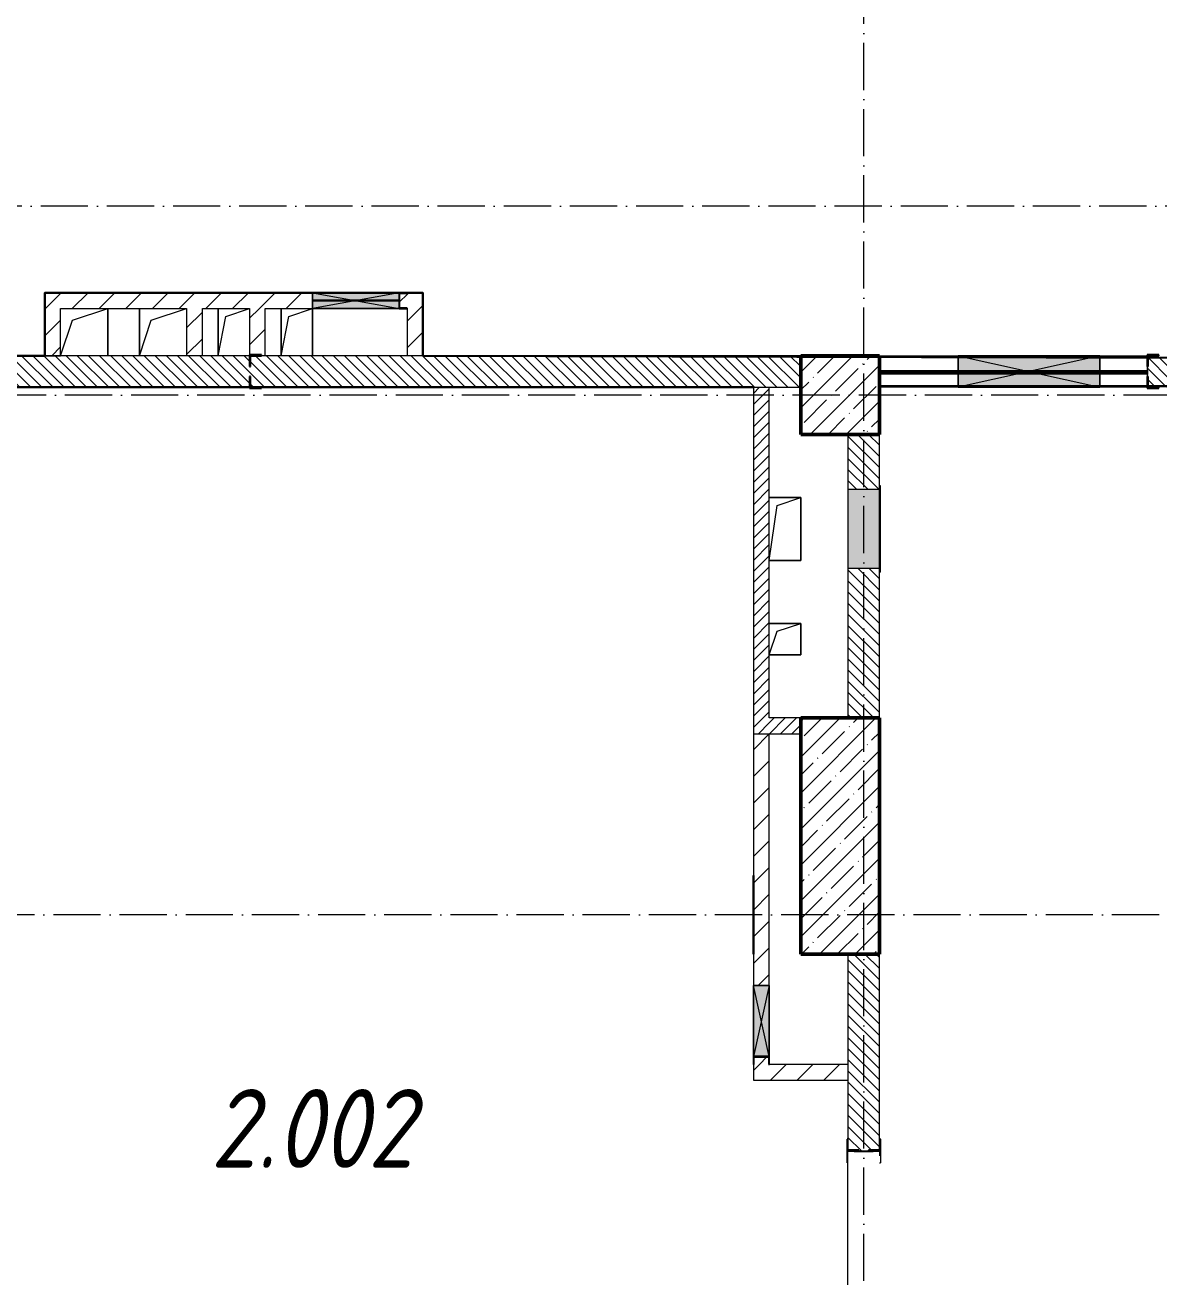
# Model space of a CAD drawing. Header units: millimetres. Extents: x 2294 to 908349, y -83289 to 219220.
# Drawn here: x 7687 to 14888, y 77006 to 84956 of the extents above; entities that cross this region are included whole.
import ezdxf

# ---------------------------------------------------------------- set-up
doc = ezdxf.new("R2010")
doc.units = ezdxf.units.MM
doc.linetypes.add('50_200_ШТРИХ_1Т_ш5_п1_п1_', pattern=[700, 500, -100, 0, -100])
for name, color, linetype, lineweight in [('2) ПГП 4м', 4, 'Continuous', 30), ('2.2) ПГП двери 2.4 -', 134, 'Continuous', 60), ('2.4) ПГП вычит ЖБбалки 0.4 м -', 24, 'Continuous', 30), ('3.3) Вычитаем ЖБбалки 0.4м -', 31, 'Continuous', 30), ('6) Мини окна 0.4 -', 10, 'Continuous', 30), ('A-DETL-GENF-OTLN', 7, 'Continuous', 9), ('A-FLOR-____-OTLN', 7, 'Continuous', 9), ('A-GENM-____-MCUT', 7, 'Continuous', 25), ('A-GENM-____-OTLN', 7, 'Continuous', 9), ('A-GENM-____-OTLN-1', 7, 'Continuous', 25), ('A-GLAZ-____-OTLN', 7, 'Continuous', 9), ('A-WALL-____-MCUT', 7, 'Continuous', 13), ('A-WALL-____-MCUT-1', 7, 'Continuous', 9), ('A-WALL-____-PATT-1', 7, 'Continuous', 9), ('A-WALL-FNSH-MCUT-1', 7, 'Continuous', 9), ('I-WALL-____-OTLN', 7, 'Continuous', 9), ('S-COLS-____-MCUT', 7, 'Continuous', 50), ('S-COLS-____-OTLN', 7, 'Continuous', 9), ('S-GRID-____-OTLN-1', 7, '50_200_ШТРИХ_1Т_ш5_п1_п1_', 9), ('Марки помещений', 7, 'Continuous', 9)]:
    doc.layers.add(name, color=color, linetype=linetype, lineweight=lineweight)
doc.layers.add('A-GLAZ-____-OTLN-1', color=7, linetype='Continuous', lineweight=9, true_color=0xc0c0c0)
doc.styles.add('ISOCPEUR_I_2', font='isocpeui.ttf', dxfattribs={"width": 0.85, "height": 2.3})
pattern_1 = [(135, (7562.787, 6025.276), (-35.35534, -35.35534), [])]
pattern_2 = [(45, (7562.787, 6025.276), (-35.35534, 35.35534), [])]
pattern_3 = [(45, (7562.79, 6025.28), (-84.85281, 84.85281), [])]

# ---------------------------------------------------------------- blocks, each defined once
blk = doc.blocks.new('BSC_Колонна _Прямоугольная - 500х500-V26-АР1_План отверстий 2 этажа в осях 1-64_Ю-ЯЯ')
at = {"layer": 'S-COLS-____-OTLN'}
h = blk.add_hatch(dxfattribs=at)
h.set_pattern_fill('FP_35', color=256, style=0, pattern_type=2)
h.set_pattern_definition([(45, (-5300, -76581.04), (-114.04925, 114.04925), []), (45, (-5185.95, -76581.04), (-114.04925, 114.04925), [201.613, -40.323, 3.353, -36.97])])
h.paths.add_polyline_path([(-250, -250), (250, -250), (250, 250), (-250, 250)], flags=0)
at = {"layer": 'S-COLS-____-MCUT'}
for p, q in [((250, 250), (-250, 250)), ((-250, 250), (-250, -250)), ((250, -250), (250, 250)), ((-250, -250), (250, -250))]:
    blk.add_line(p, q, dxfattribs=at)
blk = doc.blocks.new('BSC_Колонна _Прямоугольная - 500х1500-25984399-АР1_План отверстий 2 этажа в осях 1-64_Ю-ЯЯ')
at = {"layer": 'S-COLS-____-OTLN'}
h = blk.add_hatch(dxfattribs=at)
h.set_pattern_fill('FP_161', color=256, style=0, pattern_type=2)
h.set_pattern_definition([(45, (-5300, -73781.04), (-114.04925, 114.04925), []), (45, (-5185.95, -73781.04), (-114.04925, 114.04925), [201.613, -40.323, 3.353, -36.97])])
h.paths.add_polyline_path([(-250, -750), (250, -750), (250, 750), (-250, 750), (-250, -412.3)], flags=0)
at = {"layer": 'S-COLS-____-MCUT'}
for p, q in [((250, 750), (-250, 750)), ((-250, 750), (-250, -750)), ((250, -750), (250, 750)), ((-250, -750), (250, -750))]:
    blk.add_line(p, q, dxfattribs=at)
blk = doc.blocks.new('Фахверк_СКБ_Уголок - 200_3550-28187522-АР1_План отверстий 2 этажа в осях 1-64_Ю-ЯЯ')
at = {"layer": 'A-GENM-____-MCUT'}
for p, q in [((125, 156), (50, 156)), ((50, 156), (50, 150)), ((50, 150), (119, 150)), ((119, 150), (119, 81)), ((119, 81), (125, 81)), ((125, 81), (125, 156)), ((125, 19), (119, 19)), ((119, 19), (119, -50)), ((125, -56), (125, 19)), ((119, -50), (50, -50)), ((50, -50), (50, -56)), ((50, -56), (125, -56))]:
    blk.add_line(p, q, dxfattribs=at)
blk = doc.blocks.new('Фахверк_СКБ_Уголок - 200_3550_зеркало-28264001-АР1_План отверстий 2 этажа в осях 1-64_Ю-ЯЯ')
at = {"layer": 'A-GENM-____-MCUT'}
for p, q in [((200, 156), (125, 156)), ((125, 156), (125, 81)), ((125, 81), (131, 81)), ((131, 81), (131, 150)), ((131, 150), (200, 150)), ((200, 150), (200, 156)), ((131, 19), (125, 19)), ((125, 19), (125, -56)), ((131, -50), (131, 19)), ((125, -56), (200, -56)), ((200, -50), (131, -50)), ((200, -56), (200, -50))]:
    blk.add_line(p, q, dxfattribs=at)
blk = doc.blocks.new('154_Стойка_СКБ_Уголок - СМ-2480_200-28346303-АР1_План отверстий 2 этажа в осях 1-64_Ю-ЯЯ')
at = {"layer": 'A-GENM-____-MCUT'}
for p, q in [((125, 156), (125, 81)), ((200, 156), (125, 156)), ((125, 81), (131, 81)), ((131, 81), (131, 150)), ((131, 150), (200, 150)), ((200, 150), (200, 156)), ((131, 19), (125, 19)), ((125, 19), (125, -56)), ((131, -50), (131, 19)), ((125, -56), (200, -56)), ((200, -50), (131, -50)), ((200, -56), (200, -50))]:
    blk.add_line(p, q, dxfattribs=at)
blk = doc.blocks.new('Стойка_Влож_Полоса боковая - Полоса-V150-АР1_План отверстий 2 этажа в осях 1-64_Ю-ЯЯ')
at = {"layer": 'A-GENM-____-OTLN'}
for p, q in [((-5, 60), (0, 60)), ((-5, -60), (-5, 60)), ((0, 31), (0, -31)), ((0, -60), (-5, -60))]:
    blk.add_line(p, q, dxfattribs=at)
blk = doc.blocks.new('Стойка_Влож_Уголок_Опорный - Уголок-28213941-АР1_План отверстий 2 этажа в осях 1-64_Ю-ЯЯ')
at = {"layer": 'A-GENM-____-OTLN'}
for p, q in [((-212, -6), (-212, 0)), ((0, 0), (0, -6)), ((-212, -75), (-212, -6)), ((-212, -6), (-206, -6)), ((-212, -75), (-206, -75)), ((-6, -6), (0, -6)), ((-6, -75), (0, -75)), ((0, -6), (0, -75))]:
    blk.add_line(p, q, dxfattribs=at)
blk = doc.blocks.new('АР_Перемычка - АР_Перемычка-28444941-АР1_План отверстий 2 этажа в осях 1-64_Ю-ЯЯ')
at = {"layer": 'A-GENM-____-OTLN'}
blk.add_line((-400, -100), (-392, -100), dxfattribs=at)
blk = doc.blocks.new('AR_Отверстие прямоугольное _в плите_ - AR_Отверстие прямоугольное _в плите_-30458127-АР1_План отверстий 2 этажа в осях 1-64_Ю-ЯЯ')
at = {"layer": 'A-GENM-____-OTLN'}
for p, q in [((100, 100), (-100, 100)), ((-50, 50), (100, 100)), ((100, -100), (100, 100)), ((-100, -100), (-50, 50)), ((-100, -100), (100, -100))]:
    blk.add_line(p, q, dxfattribs=at)
blk = doc.blocks.new('AR_Отверстие прямоугольное _в плите_ - AR_Отверстие прямоугольное _в плите_-30229368-АР1_План отверстий 2 этажа в осях 1-64_Ю-ЯЯ')
at = {"layer": 'A-GENM-____-OTLN'}
for p, q in [((100, 200), (-100, 200)), ((-50, 150), (100, 200)), ((100, -200), (100, 200)), ((-100, -200), (-50, 150)), ((-100, -200), (100, -200))]:
    blk.add_line(p, q, dxfattribs=at)
blk = doc.blocks.new('AR_Отверстие прямоугольное _в плите_ - AR_Отверстие прямоугольное _в плите_-30512088-АР1_План отверстий 2 этажа в осях 1-64_Ю-ЯЯ')
at = {"layer": 'A-GENM-____-OTLN'}
for p, q in [((-100, 150), (-100, -150)), ((-100, -150), (-50, 100)), ((-50, 100), (100, 150))]:
    blk.add_line(p, q, dxfattribs=at)
blk = doc.blocks.new('AR_Отверстие прямоугольное _в плите_ - AR_Отверстие прямоугольное _в плите_-V189-АР1_План отверстий 2 этажа в осях 1-64_Ю-ЯЯ')
at = {"layer": 'A-GENM-____-OTLN'}
for p, q in [((-100, 150), (-100, -150)), ((-100, -150), (-50, 100)), ((-50, 100), (100, 150)), ((100, -150), (100, 150))]:
    blk.add_line(p, q, dxfattribs=at)
blk = doc.blocks.new('AR_Отверстие прямоугольное _в плите_ - AR_Отверстие прямоугольное _в плите_-V190-АР1_План отверстий 2 этажа в осях 1-64_Ю-ЯЯ')
at = {"layer": 'A-GENM-____-OTLN'}
for p, q in [((-150, 150), (-150, -150)), ((-75, 75), (150, 150)), ((-150, -150), (-75, 75))]:
    blk.add_line(p, q, dxfattribs=at)
blk = doc.blocks.new('AR_Отверстие прямоугольное _в плите_ - AR_Отверстие прямоугольное _в плите_-V191-АР1_План отверстий 2 этажа в осях 1-64_Ю-ЯЯ')
at = {"layer": 'A-GENM-____-OTLN'}
for p, q in [((-75, 75), (150, 150)), ((150, -150), (150, 150)), ((-150, -150), (-75, 75))]:
    blk.add_line(p, q, dxfattribs=at)
blk = doc.blocks.new('AR_Отверстие Ниша - Лючок-32401324-АР1_План отверстий 2 этажа в осях 1-64_Ю-ЯЯ')
at = {"layer": 'A-GLAZ-____-OTLN'}
blk.add_hatch(color=256, dxfattribs=at).paths.add_polyline_path([(-250, -100), (250, -100), (250, 100), (-250, 100)], flags=0)
for p, q in [((250, 100), (-250, 100)), ((-250, 100), (-250, -100)), ((250, -100), (250, 100)), ((-250, -100), (250, -100))]:
    blk.add_line(p, q, dxfattribs=at)
blk = doc.blocks.new('Л_Общий_Лючок - Лючок-29683801-АР1_План отверстий 2 этажа в осях 1-64_Ю-ЯЯ')
at = {"layer": 'A-GLAZ-____-OTLN-1'}
blk.add_hatch(color=256, dxfattribs=at).paths.add_polyline_path([(-24, 0), (524, 0), (524, 6), (-24, 6)], flags=0)
at = {"layer": 'A-GLAZ-____-OTLN'}
for p, q in [((524, 6), (-24, 6)), ((-24, 6), (-24, 0)), ((524, 6), (524, 0))]:
    blk.add_line(p, q, dxfattribs=at)
blk = doc.blocks.new('AR_Отверстие прямоугольное _в стене_ - AR_Отверстие прямоугольное _в стене__ОВ-36795660-АР1_План отверстий 2 этажа в осях 1-64_Ю-ЯЯ')
at = {"layer": 'A-GLAZ-____-OTLN'}
blk.add_hatch(color=256, dxfattribs=at).paths.add_polyline_path([(450, -100), (450, 100), (-450, 100), (-450, -100)], flags=0)
at = {"layer": 'A-DETL-GENF-OTLN'}
for p, q in [((-450, -100), (-450, 100)), ((-450, 100), (450, 100)), ((450, 100), (-450, -100)), ((-450, 100), (450, -100)), ((450, 100), (-450, 100)), ((-450, 100), (-450, -100)), ((450, 100), (450, -100)), ((450, -100), (450, 100)), ((450, -100), (-450, -100)), ((-450, -100), (450, -100))]:
    blk.add_line(p, q, dxfattribs=at)
blk = doc.blocks.new('AR_Отверстие прямоугольное _в стене_ - AR_Отверстие прямоугольное _в стене__ОВ-36794636-АР1_План отверстий 2 этажа в осях 1-64_Ю-ЯЯ')
at = {"layer": 'A-GLAZ-____-OTLN'}
blk.add_hatch(color=256, dxfattribs=at).paths.add_polyline_path([(275, -50), (275, 50), (-275, 50), (-275, -50)], flags=0)
at = {"layer": 'A-DETL-GENF-OTLN'}
for p, q in [((-275, -50), (-275, 50)), ((-275, 50), (275, 50)), ((275, 50), (-275, -50)), ((-275, 50), (275, -50)), ((275, 50), (-275, 50)), ((-275, 50), (-275, -50)), ((275, -50), (-275, -50)), ((-275, -50), (275, -50))]:
    blk.add_line(p, q, dxfattribs=at)
blk = doc.blocks.new('AR_Отверстие прямоугольное _в стене_ - AR_Отверстие прямоугольное _в стене__ОВ-36797345-АР1_План отверстий 2 этажа в осях 1-64_Ю-ЯЯ')
at = {"layer": 'A-GLAZ-____-OTLN'}
blk.add_hatch(color=256, dxfattribs=at).paths.add_polyline_path([(225, 50), (-225, 50), (-225, -50), (225, -50), (225, 47)], flags=0)
at = {"layer": 'A-DETL-GENF-OTLN'}
for p, q in [((-225, -50), (-225, 50)), ((-225, 50), (225, 50)), ((225, 50), (-225, -50)), ((-225, 50), (225, -50)), ((225, 50), (-225, 50)), ((-225, 50), (-225, -50)), ((225, -50), (-225, -50)), ((-225, -50), (225, -50))]:
    blk.add_line(p, q, dxfattribs=at)
blk = doc.blocks.new('154_Фахверк_СКБ_Швеллер - Тип_100_3960_зеркало-36793856-АР1_План отверстий 2 этажа в осях 1-64_Ю-ЯЯ')
at = {"layer": 'A-GENM-____-MCUT'}
for p, q in [((175, 50), (125, 50)), ((125, 50), (125, -50)), ((128, 47), (175, 47)), ((128, -47), (128, 47)), ((175, 47), (175, 50)), ((125, -50), (175, -50)), ((175, -47), (128, -47)), ((175, -50), (175, -47))]:
    blk.add_line(p, q, dxfattribs=at)
blk = doc.blocks.new('2floor')
at = {"layer": 'A-WALL-____-PATT-1'}
h = blk.add_hatch(dxfattribs=at)
h.set_pattern_fill('FP_4', color=256, style=0, pattern_type=2)
h.set_pattern_definition(pattern_3)
h.paths.add_polyline_path([(7912.8, 82856.3), (7912.8, 83256.3), (7812.8, 83256.3), (7812.8, 82856.3)], flags=0)
h = blk.add_hatch(dxfattribs=at)
h.set_pattern_fill('FP_4', color=256, style=0, pattern_type=2)
h.set_pattern_definition(pattern_3)
h.paths.add_polyline_path([(9212.8, 83156.3), (9512.8, 83156.3), (9512.8, 83256.3), (7912.8, 83256.3), (7912.8, 83156.3), (9112.8, 83156.3)], flags=0)
h.paths.add_polyline_path([(10065.8, 83159.3), (10112.8, 83159.3), (10112.8, 83253.3), (10065.8, 83253.3), (10065.8, 83251.1)], flags=0)
h = blk.add_hatch(dxfattribs=at)
h.set_pattern_fill('FP_4', color=256, style=0, pattern_type=2)
h.set_pattern_definition(pattern_3)
h.paths.add_polyline_path([(10112.8, 82856.3), (10212.8, 82856.3), (10212.8, 83256.3), (10112.8, 83256.3), (10112.8, 83156.3)], flags=0)
h = blk.add_hatch(dxfattribs=at)
h.set_pattern_fill('FP_4', color=256, style=0, pattern_type=2)
h.set_pattern_definition(pattern_3)
h.paths.add_polyline_path([(8812.8, 82856.3), (8812.8, 83156.3), (8712.8, 83156.3), (8712.8, 82856.3)], flags=0)
h = blk.add_hatch(dxfattribs=at)
h.set_pattern_fill('FP_4', color=256, style=0, pattern_type=2)
h.set_pattern_definition(pattern_3)
h.paths.add_polyline_path([(9187.8, 82856.3), (9212.8, 82856.3), (9212.8, 83156.3), (9112.8, 83156.3), (9112.8, 82862.3), (9187.8, 82862.3)], flags=0)
h = blk.add_hatch(dxfattribs=at)
h.set_pattern_fill('FP_6', color=256, style=0, pattern_type=2)
h.set_pattern_definition(pattern_1)
h.paths.add_polyline_path([(12612.8, 82656.3), (12612.8, 82856.3), (9118.8, 82856.3), (9118.8, 82787.3), (9112.8, 82787.3), (9112.8, 82856.3), (5612.8, 82856.3), (5612.8, 82656.3), (9112.8, 82656.3), (9112.8, 82725.3), (9118.8, 82725.3), (9118.8, 82656.3), (11082.6, 82656.3)], flags=0)
h = blk.add_hatch(dxfattribs=at)
h.set_pattern_fill('FP_6', color=256, style=0, pattern_type=2)
h.set_pattern_definition(pattern_1)
h.paths.add_polyline_path([(14956.8, 82656.3), (14956.8, 82731.3), (14962.8, 82731.3), (14962.8, 82856.3), (14818.8, 82856.3), (14818.8, 82787.3), (14812.8, 82787.3), (14812.8, 82725.3), (14818.8, 82725.3), (14818.8, 82656.3), (14887.8, 82656.3)], flags=0)
h = blk.add_hatch(dxfattribs=at)
h.set_pattern_fill('FP_5', color=256, style=0, pattern_type=2)
h.set_pattern_definition(pattern_2)
h.paths.add_polyline_path([(12412.8, 80456.3), (12412.8, 82656.3), (12312.8, 82656.3), (12312.8, 80456.3)], flags=0)
h = blk.add_hatch(dxfattribs=at)
h.set_pattern_fill('FP_6', color=256, style=0, pattern_type=2)
h.set_pattern_definition(pattern_1)
h.paths.add_polyline_path([(12912.8, 80556.3), (13112.8, 80556.3), (13112.8, 81506.3), (12912.8, 81506.3)], flags=0)
h.paths.add_polyline_path([(12912.8, 82006.3), (13112.8, 82006.3), (13112.8, 82356.3), (12912.8, 82356.3)], flags=0)
h = blk.add_hatch(dxfattribs=at)
h.set_pattern_fill('FP_5', color=256, style=0, pattern_type=2)
h.set_pattern_definition(pattern_2)
h.paths.add_polyline_path([(12612.8, 80456.3), (12612.8, 80556.3), (12412.8, 80556.3), (12412.8, 80456.3)], flags=0)
h = blk.add_hatch(dxfattribs=at)
h.set_pattern_fill('FP_4', color=256, style=0, pattern_type=2)
h.set_pattern_definition(pattern_3)
h.paths.add_polyline_path([(12409.8, 78356.3), (12409.8, 78403.3), (12315.8, 78403.3), (12315.8, 78356.3), (12362.8, 78356.3)], flags=0)
h.paths.add_polyline_path([(12412.8, 78856.3), (12412.8, 80456.3), (12312.8, 80456.3), (12312.8, 78856.3)], flags=0)
h = blk.add_hatch(dxfattribs=at)
h.set_pattern_fill('FP_6', color=256, style=0, pattern_type=2)
h.set_pattern_definition(pattern_1)
h.paths.add_polyline_path([(13112.8, 73706.3), (13112.8, 73900.3), (13043.8, 73900.3), (13043.8, 73906.3), (12981.8, 73906.3), (12981.8, 73900.3), (12912.8, 73900.3), (12912.8, 73706.3), (13106.8, 73706.3)], flags=0)
h.paths.add_polyline_path([(12981.8, 75606.3), (13043.8, 75606.3), (13043.8, 75612.3), (13112.8, 75612.3), (13112.8, 76000.3), (13043.8, 76000.3), (13043.8, 76006.3), (12981.8, 76006.3), (12981.8, 76000.3), (12912.8, 76000.3), (12912.8, 75612.3), (12981.8, 75612.3)], flags=0)
h.paths.add_polyline_path([(13043.8, 77806.3), (13043.8, 77812.3), (13112.8, 77812.3), (13112.8, 79056.3), (12912.8, 79056.3), (12912.8, 77812.3), (12981.8, 77812.3), (12981.8, 77806.3)], flags=0)
h = blk.add_hatch(dxfattribs=at)
h.set_pattern_fill('FP_4', color=256, style=0, pattern_type=2)
h.set_pattern_definition(pattern_3)
h.paths.add_polyline_path([(12412.8, 78256.3), (12912.8, 78256.3), (12912.8, 78356.3), (12312.8, 78356.3), (12312.8, 78256.3), (12409.8, 78256.3)], flags=0)
at = {"layer": '2) ПГП 4м'}
for points in [[(14962.8, 82843.8), (10212.8, 82856.3), (10212.8, 83256.3), (7812.8, 83256.3), (7812.8, 82856.3), (5612.8, 82856.3)], [(14962.8, 82662.3), (13112.8, 82662.3)]]:
    blk.add_lwpolyline(points, dxfattribs=at)
at = {"layer": '2.2) ПГП двери 2.4 -'}
blk.add_lwpolyline([(13112.8, 82751.6), (14818.8, 82751.6)], dxfattribs=at)
at = {"layer": '2.4) ПГП вычит ЖБбалки 0.4 м -'}
blk.add_lwpolyline([(5612.8, 82656.3), (12312.8, 82656.3)], dxfattribs=at)
at = {"layer": '3.3) Вычитаем ЖБбалки 0.4м -'}
for points in [[(12612.8, 82856.3), (13112.8, 82856.3)], [(12312.8, 79056.3), (12312.8, 79556.3)]]:
    blk.add_lwpolyline(points, dxfattribs=at)
at = {"layer": '6) Мини окна 0.4 -'}
for points in [[(9512.8, 83206.3), (10065.8, 83206.3)], [(13612.8, 82756.3), (14512.8, 82756.3)]]:
    blk.add_lwpolyline(points, dxfattribs=at)
at = {"layer": 'A-FLOR-____-OTLN'}
for p, q in [((8212.8, 83156.3), (8212.8, 82856.3)), ((8412.8, 82856.3), (8412.8, 83156.3)), ((8912.8, 82856.3), (8912.8, 83156.3)), ((9312.8, 82856.3), (9312.8, 83156.3)), ((9512.8, 83156.3), (9512.8, 82856.3)), ((12412.8, 81956.3), (12612.8, 81956.3)), ((12612.8, 81956.3), (12612.8, 81556.3)), ((12612.8, 81556.3), (12412.8, 81556.3)), ((12412.8, 81156.3), (12612.8, 81156.3)), ((12612.8, 81156.3), (12612.8, 80956.3)), ((12612.8, 80956.3), (12412.8, 80956.3))]:
    blk.add_line(p, q, dxfattribs=at)
at = {"layer": 'A-WALL-____-MCUT'}
for p, q in [((9112.8, 82856.3), (5612.8, 82856.3)), ((12612.8, 82856.3), (9187.8, 82856.3)), ((14812.8, 82787.3), (14812.8, 82725.3)), ((5612.8, 82656.3), (9112.8, 82656.3)), ((9187.8, 82656.3), (12612.8, 82656.3)), ((12912.8, 82356.3), (12912.8, 82006.3)), ((13112.8, 82006.3), (13112.8, 82356.3)), ((12912.8, 81506.3), (12912.8, 80556.3)), ((13112.8, 80556.3), (13112.8, 81506.3)), ((12912.8, 79056.3), (12912.8, 77881.3)), ((13112.8, 77881.3), (13112.8, 79056.3))]:
    blk.add_line(p, q, dxfattribs=at)
at = {"layer": 'A-WALL-____-MCUT-1'}
blk.add_line((12312.8, 80456.3), (12412.8, 80456.3), dxfattribs=at)
at = {"layer": 'A-WALL-FNSH-MCUT-1'}
for p, q in [((7812.8, 83256.3), (7812.8, 82856.3)), ((9512.8, 83256.3), (7812.8, 83256.3)), ((10212.8, 83256.3), (10112.8, 83256.3)), ((10212.8, 82856.3), (10212.8, 83256.3)), ((7912.8, 82856.3), (7912.8, 83156.3)), ((7912.8, 83156.3), (8712.8, 83156.3)), ((8712.8, 83156.3), (8712.8, 82856.3)), ((8812.8, 83156.3), (9112.8, 83156.3)), ((8812.8, 82856.3), (8812.8, 83156.3)), ((9112.8, 83156.3), (9112.8, 82862.3)), ((9212.8, 83156.3), (9512.8, 83156.3)), ((9212.8, 82856.3), (9212.8, 83156.3)), ((10112.8, 83156.3), (10112.8, 82856.3)), ((7812.8, 82856.3), (7912.8, 82856.3)), ((12312.8, 82656.3), (12312.8, 78856.3)), ((12412.8, 80556.3), (12412.8, 82656.3)), ((12612.8, 80556.3), (12412.8, 80556.3)), ((12412.8, 80456.3), (12612.8, 80456.3)), ((12412.8, 78856.3), (12412.8, 80456.3)), ((12312.8, 78356.3), (12312.8, 78256.3)), ((12912.8, 78356.3), (12412.8, 78356.3)), ((12312.8, 78256.3), (12912.8, 78256.3))]:
    blk.add_line(p, q, dxfattribs=at)
at = {"layer": 'I-WALL-____-OTLN'}
for p, q in [((13112.8, 82856.3), (13612.8, 82856.3)), ((14512.8, 82856.3), (14812.8, 82856.3)), ((13612.8, 82656.3), (13112.8, 82656.3)), ((14812.8, 82656.3), (14512.8, 82656.3)), ((12912.8, 76006.3), (12912.8, 77806.3)), ((13112.8, 77806.3), (13112.8, 77776.3))]:
    blk.add_line(p, q, dxfattribs=at)
at = {"layer": 'A-GENM-____-OTLN'}
for name, p in [('AR_Отверстие прямоугольное _в плите_ - AR_Отверстие прямоугольное _в плите_-V191-АР1_План отверстий 2 этажа в осях 1-64_Ю-ЯЯ', (8062.8, 83006.3)), ('AR_Отверстие прямоугольное _в плите_ - AR_Отверстие прямоугольное _в плите_-V190-АР1_План отверстий 2 этажа в осях 1-64_Ю-ЯЯ', (8562.8, 83006.3)), ('AR_Отверстие прямоугольное _в плите_ - AR_Отверстие прямоугольное _в плите_-30512088-АР1_План отверстий 2 этажа в осях 1-64_Ю-ЯЯ', (9012.8, 83006.3)), ('AR_Отверстие прямоугольное _в плите_ - AR_Отверстие прямоугольное _в плите_-V189-АР1_План отверстий 2 этажа в осях 1-64_Ю-ЯЯ', (9412.8, 83006.3)), ('AR_Отверстие прямоугольное _в плите_ - AR_Отверстие прямоугольное _в плите_-30229368-АР1_План отверстий 2 этажа в осях 1-64_Ю-ЯЯ', (12512.8, 81756.3)), ('AR_Отверстие прямоугольное _в плите_ - AR_Отверстие прямоугольное _в плите_-30458127-АР1_План отверстий 2 этажа в осях 1-64_Ю-ЯЯ', (12512.8, 81056.3)), ('Стойка_Влож_Уголок_Опорный - Уголок-28213941-АР1_План отверстий 2 этажа в осях 1-64_Ю-ЯЯ', (13118.8, 77806.3))]:
    blk.add_blockref(name, p, dxfattribs=at)
for name, rotation in [('АР_Перемычка - АР_Перемычка-28444941-АР1_План отверстий 2 этажа в осях 1-64_Ю-ЯЯ', 269.9999999999999), ('Стойка_Влож_Полоса боковая - Полоса-V150-АР1_План отверстий 2 этажа в осях 1-64_Ю-ЯЯ', 89.99999999999993)]:
    blk.add_blockref(name, (13012.8, 77806.3), dxfattribs=dict(at, rotation=rotation))
at = {"layer": 'A-GENM-____-OTLN-1'}
for name, p in [('154_Фахверк_СКБ_Швеллер - Тип_100_3960_зеркало-36793856-АР1_План отверстий 2 этажа в осях 1-64_Ю-ЯЯ', (9937.8, 83206.3)), ('Фахверк_СКБ_Уголок - 200_3550_зеркало-28264001-АР1_План отверстий 2 этажа в осях 1-64_Ю-ЯЯ', (14687.8, 82706.3))]:
    blk.add_blockref(name, p, dxfattribs=at)
for name, p, rotation in [('Фахверк_СКБ_Уголок - 200_3550-28187522-АР1_План отверстий 2 этажа в осях 1-64_Ю-ЯЯ', (9237.8, 82806.3), 180), ('154_Фахверк_СКБ_Швеллер - Тип_100_3960_зеркало-36793856-АР1_План отверстий 2 этажа в осях 1-64_Ю-ЯЯ', (12362.8, 78531.3), 269.9999999999999), ('154_Стойка_СКБ_Уголок - СМ-2480_200-28346303-АР1_План отверстий 2 этажа в осях 1-64_Ю-ЯЯ', (13062.8, 77681.3), 89.99999999999991)]:
    blk.add_blockref(name, p, dxfattribs=dict(at, rotation=rotation))
at = {"layer": 'A-GLAZ-____-OTLN'}
for name, p in [('AR_Отверстие прямоугольное _в стене_ - AR_Отверстие прямоугольное _в стене__ОВ-36794636-АР1_План отверстий 2 этажа в осях 1-64_Ю-ЯЯ', (9787.8, 83206.3)), ('AR_Отверстие прямоугольное _в стене_ - AR_Отверстие прямоугольное _в стене__ОВ-36795660-АР1_План отверстий 2 этажа в осях 1-64_Ю-ЯЯ', (14062.8, 82756.3))]:
    blk.add_blockref(name, p, dxfattribs=at)
for name, p, rotation in [('AR_Отверстие Ниша - Лючок-32401324-АР1_План отверстий 2 этажа в осях 1-64_Ю-ЯЯ', (13012.8, 81756.3), 89.99999999999991), ('Л_Общий_Лючок - Лючок-29683801-АР1_План отверстий 2 этажа в осях 1-64_Ю-ЯЯ', (13112.8, 82006.3), 269.9999999999999), ('AR_Отверстие прямоугольное _в стене_ - AR_Отверстие прямоугольное _в стене__ОВ-36797345-АР1_План отверстий 2 этажа в осях 1-64_Ю-ЯЯ', (12362.8, 78631.3), 269.9999999999999)]:
    blk.add_blockref(name, p, dxfattribs=dict(at, rotation=rotation))
at = {"layer": 'S-COLS-____-OTLN'}
for name, p in [('BSC_Колонна _Прямоугольная - 500х500-V26-АР1_План отверстий 2 этажа в осях 1-64_Ю-ЯЯ', (12862.8, 82606.3)), ('BSC_Колонна _Прямоугольная - 500х1500-25984399-АР1_План отверстий 2 этажа в осях 1-64_Ю-ЯЯ', (12862.8, 79806.3))]:
    blk.add_blockref(name, p, dxfattribs=at)
at = {"layer": 'Марки помещений', "insert": (8864.9, 78199.6), "char_height": 500, "width": 785.654, "attachment_point": 1, "style": 'ISOCPEUR_I_2'}
blk.add_mtext('2.002', dxfattribs=at)
blk = doc.blocks.new('3osi')
at = {"layer": 'S-GRID-____-OTLN-1', "color": 251, "ltscale": 0.6, "true_color": 0x636466}
for p, q in [((171033.5, 58916.9), (171033.5, 96918.1)), ((212738.1, 83806.3), (160914.7, 83806.3)), ((198188.5, 82606.3), (160914.7, 82606.3)), ((190133.5, 79306.3), (160914.7, 79306.3))]:
    blk.add_line(p, q, dxfattribs=at)

msp = doc.modelspace()

# ---------------------------------------------------------------- block references
for name, p in [('3osi', (-158020.7, 0)), ('2floor', (0, 0))]:
    msp.add_blockref(name, p)

doc.saveas('drawing.dxf')
